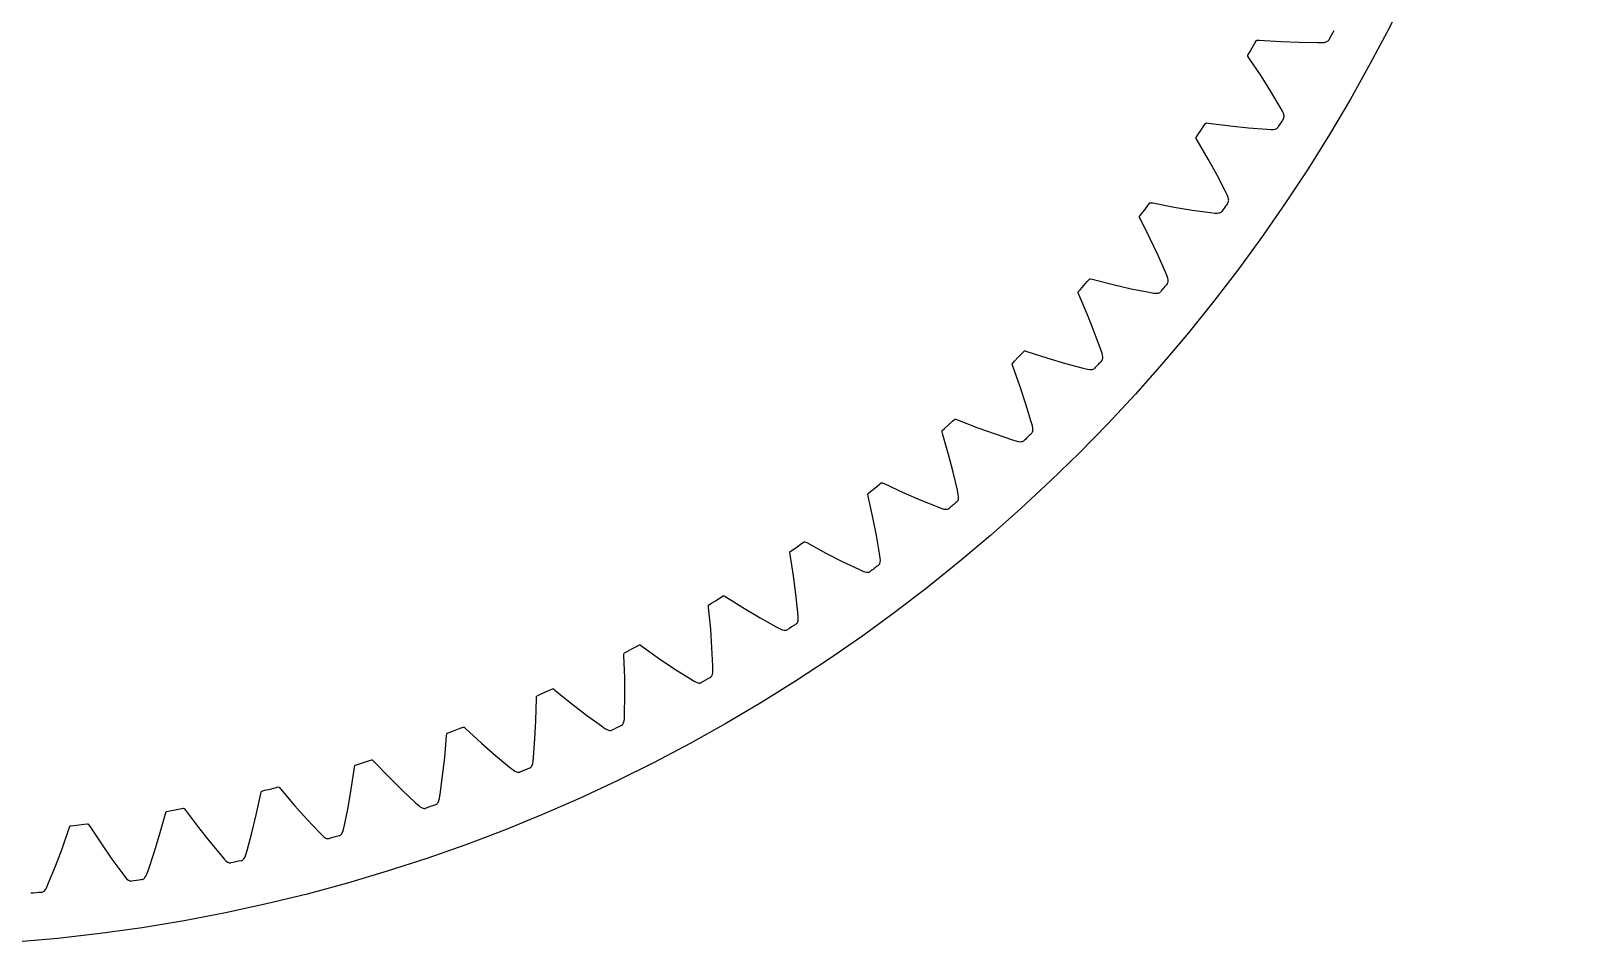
# Model space of a CAD drawing. Extents: x -54 to 54, y -54 to 54.
# Drawn here: x 4.62 to 53.5, y -53.5 to -24.46 of the extents above; entities that cross this region are included whole.
import ezdxf

# ---------------------------------------------------------------- set-up
doc = ezdxf.new("R2010")
doc.units = 0

msp = doc.modelspace()

# ---------------------------------------------------------------- linework, layer by layer
msp.add_circle((0, 0), 53.5)
msp.add_circle((0, 0), 53.5)
at = {"layer": 'layer0'}
for p, q in [((43.301, -25), (43.383, -24.854)), ((43.383, -24.854), (43.436, -24.766)), ((43.436, -24.766), (43.447, -24.757)), ((43.447, -24.757), (43.459, -24.754)), ((43.459, -24.754), (43.523, -24.756)), ((43.523, -24.756), (44.213, -24.801)), ((44.213, -24.801), (44.796, -24.824)), ((44.796, -24.824), (45.376, -24.833)), ((45.376, -24.833), (45.517, -24.833)), ((45.517, -24.833), (45.587, -24.827)), ((45.587, -24.827), (45.646, -24.812)), ((45.646, -24.812), (45.67, -24.801)), ((45.67, -24.801), (45.692, -24.789)), ((45.692, -24.789), (45.71, -24.774)), ((45.71, -24.774), (45.726, -24.758)), ((43.164, -25.247), (43.166, -25.233)), ((43.167, -25.26), (43.164, -25.247)), ((43.166, -25.233), (43.216, -25.144)), ((43.2, -25.314), (43.167, -25.26)), ((43.585, -25.889), (43.2, -25.314)), ((43.216, -25.144), (43.301, -25)), ((43.301, -25), (43.301, -25)), ((43.897, -26.382), (43.585, -25.889)), ((44.194, -26.881), (43.897, -26.382)), ((44.264, -27.002), (44.194, -26.881)), ((44.294, -27.066), (44.264, -27.002)), ((44.31, -27.124), (44.294, -27.066)), ((44.294, -27.24), (44.304, -27.221)), ((44.304, -27.221), (44.31, -27.199)), ((44.314, -27.151), (44.31, -27.124)), ((44.31, -27.199), (44.314, -27.176)), ((44.314, -27.176), (44.314, -27.151)), ((41.528, -27.856), (41.531, -27.843)), ((41.53, -27.869), (41.528, -27.856)), ((41.531, -27.843), (41.586, -27.757)), ((41.586, -27.757), (41.68, -27.618)), ((41.68, -27.618), (41.771, -27.477)), ((41.68, -27.618), (41.68, -27.618)), ((41.771, -27.477), (41.829, -27.393)), ((41.829, -27.393), (41.84, -27.385)), ((41.84, -27.385), (41.852, -27.382)), ((41.852, -27.382), (41.916, -27.388)), ((41.916, -27.388), (42.602, -27.476)), ((42.602, -27.476), (43.183, -27.535)), ((43.183, -27.535), (43.762, -27.579)), ((43.762, -27.579), (43.902, -27.588)), ((43.902, -27.588), (43.972, -27.586)), ((43.972, -27.586), (44.032, -27.575)), ((44.032, -27.575), (44.057, -27.566)), ((44.057, -27.566), (44.079, -27.555)), ((44.079, -27.555), (44.099, -27.541)), ((44.099, -27.541), (44.115, -27.526)), ((41.56, -27.926), (41.53, -27.869)), ((41.909, -28.523), (41.56, -27.926)), ((42.189, -29.034), (41.909, -28.523)), ((42.455, -29.55), (42.189, -29.034)), ((42.518, -29.676), (42.455, -29.55)), ((42.544, -29.742), (42.518, -29.676)), ((42.557, -29.801), (42.544, -29.742)), ((42.558, -29.827), (42.557, -29.801)), ((39.738, -30.347), (39.798, -30.264)), ((39.798, -30.264), (39.901, -30.132)), ((39.901, -30.132), (40, -29.997)), ((39.901, -30.132), (39.901, -30.132)), ((40, -29.997), (40.063, -29.916)), ((40.063, -29.916), (40.075, -29.909)), ((40.075, -29.909), (40.087, -29.907)), ((40.087, -29.907), (40.151, -29.916)), ((40.151, -29.916), (40.83, -30.047)), ((40.83, -30.047), (41.406, -30.141)), ((41.406, -30.141), (41.981, -30.221)), ((41.981, -30.221), (42.12, -30.238)), ((42.12, -30.238), (42.191, -30.241)), ((42.191, -30.241), (42.251, -30.233)), ((42.251, -30.233), (42.276, -30.226)), ((42.276, -30.226), (42.299, -30.216)), ((42.299, -30.216), (42.319, -30.204)), ((42.319, -30.204), (42.337, -30.189)), ((42.533, -29.915), (42.544, -29.896)), ((42.544, -29.896), (42.552, -29.875)), ((42.552, -29.875), (42.557, -29.852)), ((42.557, -29.852), (42.558, -29.827)), ((39.734, -30.36), (39.738, -30.347)), ((39.735, -30.373), (39.734, -30.36)), ((39.762, -30.431), (39.735, -30.373)), ((40.073, -31.049), (39.762, -30.431)), ((40.322, -31.577), (40.073, -31.049)), ((40.556, -32.108), (40.322, -31.577)), ((40.61, -32.237), (40.556, -32.108)), ((40.632, -32.304), (40.61, -32.237)), ((37.79, -32.749), (37.795, -32.736)), ((37.79, -32.761), (37.79, -32.749)), ((37.795, -32.736), (37.86, -32.657)), ((37.86, -32.657), (37.97, -32.531)), ((37.97, -32.531), (38.078, -32.402)), ((37.97, -32.531), (37.97, -32.531)), ((38.078, -32.402), (38.145, -32.326)), ((38.145, -32.326), (38.158, -32.319)), ((38.158, -32.319), (38.17, -32.318)), ((38.17, -32.318), (38.233, -32.331)), ((38.233, -32.331), (38.903, -32.503)), ((38.903, -32.503), (39.472, -32.633)), ((39.472, -32.633), (40.041, -32.748)), ((40.041, -32.748), (40.179, -32.774)), ((40.38, -32.752), (40.398, -32.738)), ((40.611, -32.477), (40.623, -32.459)), ((40.623, -32.459), (40.632, -32.438)), ((40.641, -32.364), (40.632, -32.304)), ((40.632, -32.438), (40.638, -32.416)), ((40.638, -32.416), (40.641, -32.391)), ((40.641, -32.391), (40.641, -32.364)), ((37.813, -32.821), (37.79, -32.761)), ((38.086, -33.457), (37.813, -32.821)), ((40.179, -32.774), (40.249, -32.78)), ((40.249, -32.78), (40.309, -32.777)), ((40.309, -32.777), (40.335, -32.771)), ((40.335, -32.771), (40.359, -32.763)), ((40.359, -32.763), (40.38, -32.752)), ((38.301, -33.999), (38.086, -33.457)), ((38.502, -34.544), (38.301, -33.999)), ((35.895, -34.806), (36.011, -34.685)), ((36.011, -34.685), (36.083, -34.613)), ((36.083, -34.613), (36.096, -34.607)), ((36.096, -34.607), (36.108, -34.606)), ((36.108, -34.606), (36.17, -34.624)), ((36.17, -34.624), (36.828, -34.836)), ((38.549, -34.676), (38.502, -34.544)), ((38.566, -34.744), (38.549, -34.676)), ((35.702, -35.013), (35.708, -35)), ((35.702, -35.026), (35.702, -35.013)), ((35.721, -35.087), (35.702, -35.026)), ((35.708, -35), (35.777, -34.926)), ((35.954, -35.738), (35.721, -35.087)), ((35.777, -34.926), (35.895, -34.806)), ((35.895, -34.806), (35.895, -34.806)), ((36.828, -34.836), (37.388, -35.001)), ((37.388, -35.001), (37.949, -35.151)), ((37.949, -35.151), (38.085, -35.185)), ((38.085, -35.185), (38.155, -35.196)), ((38.215, -35.196), (38.242, -35.192)), ((38.242, -35.192), (38.266, -35.185)), ((38.266, -35.185), (38.287, -35.175)), ((38.287, -35.175), (38.306, -35.163)), ((38.535, -34.915), (38.548, -34.898)), ((38.548, -34.898), (38.558, -34.878)), ((38.558, -34.878), (38.566, -34.856)), ((38.572, -34.805), (38.566, -34.744)), ((38.566, -34.856), (38.57, -34.831)), ((38.57, -34.831), (38.572, -34.805)), ((38.155, -35.196), (38.215, -35.196)), ((36.136, -36.292), (35.954, -35.738)), ((36.303, -36.848), (36.136, -36.292)), ((33.478, -37.157), (33.479, -37.144)), ((33.479, -37.144), (33.485, -37.132)), ((33.485, -37.132), (33.559, -37.062)), ((33.559, -37.062), (33.685, -36.95)), ((33.685, -36.95), (33.807, -36.836)), ((33.685, -36.95), (33.685, -36.95)), ((33.807, -36.836), (33.884, -36.768)), ((33.884, -36.768), (33.897, -36.763)), ((33.897, -36.763), (33.91, -36.763)), ((33.91, -36.763), (33.97, -36.785)), ((33.97, -36.785), (34.614, -37.038)), ((34.614, -37.038), (35.162, -37.236)), ((36.341, -36.983), (36.303, -36.848)), ((36.354, -37.053), (36.341, -36.983)), ((36.347, -37.164), (36.353, -37.14)), ((36.353, -37.14), (36.356, -37.113)), ((36.356, -37.113), (36.354, -37.053)), ((33.493, -37.219), (33.478, -37.157)), ((33.686, -37.883), (33.493, -37.219)), ((35.162, -37.236), (35.713, -37.42)), ((35.713, -37.42), (35.847, -37.463)), ((35.847, -37.463), (35.916, -37.478)), ((35.916, -37.478), (35.976, -37.482)), ((35.976, -37.482), (36.003, -37.479)), ((36.003, -37.479), (36.027, -37.474)), ((36.027, -37.474), (36.049, -37.466)), ((36.049, -37.466), (36.068, -37.455)), ((36.312, -37.221), (36.326, -37.205)), ((36.326, -37.205), (36.338, -37.186)), ((36.338, -37.186), (36.347, -37.164)), ((33.833, -38.448), (33.686, -37.883)), ((33.965, -39.013), (33.833, -38.448)), ((31.136, -39.123), (31.214, -39.058)), ((31.214, -39.058), (31.346, -38.954)), ((31.346, -38.954), (31.476, -38.847)), ((31.346, -38.954), (31.346, -38.954)), ((31.476, -38.847), (31.556, -38.785)), ((31.556, -38.785), (31.569, -38.78)), ((31.569, -38.78), (31.582, -38.781)), ((31.582, -38.781), (31.641, -38.806)), ((31.641, -38.806), (32.268, -39.098)), ((32.268, -39.098), (32.803, -39.33)), ((33.995, -39.15), (33.965, -39.013)), ((31.127, -39.147), (31.129, -39.135)), ((31.139, -39.211), (31.127, -39.147)), ((31.129, -39.135), (31.136, -39.123)), ((31.29, -39.885), (31.139, -39.211)), ((32.803, -39.33), (33.342, -39.548)), ((33.342, -39.548), (33.472, -39.598)), ((33.952, -39.386), (33.967, -39.37)), ((33.967, -39.37), (33.98, -39.352)), ((33.98, -39.352), (33.99, -39.331)), ((33.99, -39.331), (33.997, -39.307)), ((34.004, -39.22), (33.995, -39.15)), ((33.997, -39.307), (34.002, -39.281)), ((34.002, -39.281), (34.004, -39.22)), ((31.402, -40.458), (31.29, -39.885)), ((33.472, -39.598), (33.54, -39.618)), ((33.54, -39.618), (33.6, -39.625)), ((33.6, -39.625), (33.627, -39.624)), ((33.627, -39.624), (33.652, -39.621)), ((33.652, -39.621), (33.674, -39.614)), ((33.674, -39.614), (33.694, -39.604)), ((31.499, -41.03), (31.402, -40.458)), ((28.658, -40.989), (28.661, -40.977)), ((28.666, -41.053), (28.658, -40.989)), ((28.661, -40.977), (28.668, -40.965)), ((28.775, -41.736), (28.666, -41.053)), ((28.668, -40.965), (28.751, -40.905)), ((28.751, -40.905), (28.889, -40.81)), ((28.888, -40.81), (29.025, -40.711)), ((28.889, -40.81), (28.888, -40.81)), ((29.025, -40.711), (29.109, -40.654)), ((29.109, -40.654), (29.122, -40.65)), ((29.122, -40.65), (29.135, -40.652)), ((29.135, -40.652), (29.192, -40.68)), ((29.192, -40.68), (29.8, -41.01)), ((29.8, -41.01), (30.32, -41.275)), ((31.521, -41.169), (31.499, -41.03)), ((30.32, -41.275), (30.844, -41.525)), ((30.844, -41.525), (30.971, -41.584)), ((31.463, -41.402), (31.479, -41.387)), ((31.479, -41.387), (31.493, -41.369)), ((31.493, -41.369), (31.504, -41.349)), ((31.504, -41.349), (31.513, -41.325)), ((31.513, -41.325), (31.52, -41.299)), ((31.52, -41.299), (31.525, -41.239)), ((31.525, -41.239), (31.521, -41.169)), ((28.852, -42.314), (28.775, -41.736)), ((30.971, -41.584), (31.038, -41.608)), ((31.038, -41.608), (31.097, -41.619)), ((31.097, -41.619), (31.124, -41.619)), ((31.124, -41.619), (31.149, -41.617)), ((31.149, -41.617), (31.172, -41.612)), ((31.172, -41.612), (31.192, -41.603)), ((26.178, -42.598), (26.321, -42.511)), ((26.321, -42.511), (26.463, -42.421)), ((26.321, -42.511), (26.321, -42.511)), ((26.463, -42.421), (26.551, -42.369)), ((26.551, -42.369), (26.564, -42.366)), ((26.564, -42.366), (26.577, -42.368)), ((26.577, -42.368), (26.632, -42.4)), ((26.632, -42.4), (27.219, -42.767)), ((28.914, -42.892), (28.852, -42.314)), ((26.08, -42.676), (26.084, -42.664)), ((26.084, -42.74), (26.08, -42.676)), ((26.084, -42.664), (26.092, -42.653)), ((26.151, -43.428), (26.084, -42.74)), ((26.092, -42.653), (26.178, -42.598)), ((27.219, -42.767), (27.721, -43.063)), ((28.927, -43.031), (28.914, -42.892)), ((26.192, -44.01), (26.151, -43.428)), ((27.721, -43.063), (28.229, -43.345)), ((28.229, -43.345), (28.353, -43.412)), ((28.353, -43.412), (28.417, -43.439)), ((28.417, -43.439), (28.476, -43.454)), ((28.476, -43.454), (28.503, -43.457)), ((28.503, -43.457), (28.528, -43.456)), ((28.528, -43.456), (28.551, -43.452)), ((28.551, -43.452), (28.572, -43.445)), ((28.854, -43.26), (28.871, -43.246)), ((28.871, -43.246), (28.886, -43.229)), ((28.886, -43.229), (28.899, -43.21)), ((28.899, -43.21), (28.909, -43.187)), ((28.909, -43.187), (28.918, -43.162)), ((28.918, -43.162), (28.927, -43.102)), ((28.927, -43.102), (28.927, -43.031)), ((23.655, -44.05), (23.802, -43.969)), ((23.802, -43.969), (23.892, -43.923)), ((23.892, -43.923), (23.906, -43.921)), ((23.906, -43.921), (23.918, -43.924)), ((23.918, -43.924), (23.972, -43.96)), ((23.972, -43.96), (24.534, -44.362)), ((23.404, -44.2), (23.408, -44.188)), ((23.404, -44.265), (23.404, -44.2)), ((23.428, -44.956), (23.404, -44.265)), ((23.408, -44.188), (23.417, -44.178)), ((23.417, -44.178), (23.506, -44.128)), ((23.506, -44.128), (23.655, -44.05)), ((23.655, -44.05), (23.655, -44.05)), ((24.534, -44.362), (25.018, -44.688)), ((26.218, -44.59), (26.192, -44.01)), ((23.433, -45.539), (23.428, -44.956)), ((25.018, -44.688), (25.507, -45.001)), ((26.137, -44.954), (26.154, -44.942)), ((26.154, -44.942), (26.17, -44.926)), ((26.17, -44.926), (26.184, -44.907)), ((26.184, -44.907), (26.196, -44.885)), ((26.196, -44.885), (26.206, -44.86)), ((26.206, -44.86), (26.219, -44.801)), ((26.223, -44.73), (26.218, -44.59)), ((26.219, -44.801), (26.223, -44.73)), ((20.745, -45.492), (20.898, -45.423)), ((20.898, -45.423), (21.05, -45.351)), ((20.898, -45.423), (20.898, -45.423)), ((21.05, -45.351), (21.143, -45.31)), ((21.143, -45.31), (21.157, -45.309)), ((21.157, -45.309), (21.169, -45.313)), ((21.169, -45.313), (21.22, -45.352)), ((21.22, -45.352), (21.757, -45.788)), ((25.507, -45.001), (25.626, -45.075)), ((25.626, -45.075), (25.689, -45.107)), ((25.689, -45.107), (25.747, -45.125)), ((25.747, -45.125), (25.773, -45.129)), ((25.773, -45.129), (25.798, -45.129)), ((25.798, -45.129), (25.822, -45.127)), ((25.822, -45.127), (25.843, -45.121)), ((20.616, -46.313), (20.634, -45.621)), ((20.634, -45.621), (20.638, -45.557)), ((20.638, -45.557), (20.643, -45.546)), ((20.643, -45.546), (20.653, -45.536)), ((20.653, -45.536), (20.745, -45.492)), ((21.757, -45.788), (22.219, -46.144)), ((23.424, -46.12), (23.433, -45.539)), ((20.585, -46.895), (20.616, -46.313)), ((22.219, -46.144), (22.688, -46.486)), ((23.355, -46.452), (23.37, -46.434)), ((23.37, -46.434), (23.383, -46.412)), ((23.383, -46.412), (23.394, -46.388)), ((23.394, -46.388), (23.411, -46.33)), ((23.411, -46.33), (23.419, -46.26)), ((23.419, -46.26), (23.424, -46.12)), ((17.726, -47.494), (17.787, -46.805)), ((17.787, -46.805), (17.794, -46.741)), ((17.794, -46.741), (17.8, -46.73)), ((17.8, -46.73), (17.81, -46.721)), ((17.81, -46.721), (17.905, -46.682)), ((17.905, -46.682), (18.062, -46.623)), ((18.062, -46.623), (18.218, -46.561)), ((18.062, -46.623), (18.062, -46.623)), ((18.218, -46.561), (18.313, -46.526)), ((18.313, -46.526), (18.327, -46.526)), ((18.327, -46.526), (18.339, -46.53)), ((18.339, -46.53), (18.388, -46.572)), ((18.388, -46.572), (18.897, -47.04)), ((20.54, -47.474), (20.585, -46.895)), ((22.688, -46.486), (22.803, -46.567)), ((22.803, -46.567), (22.864, -46.602)), ((22.864, -46.602), (22.92, -46.624)), ((22.92, -46.624), (22.946, -46.63)), ((22.946, -46.63), (22.971, -46.632)), ((22.971, -46.632), (22.995, -46.631)), ((22.995, -46.631), (23.017, -46.626)), ((23.32, -46.478), (23.338, -46.466)), ((23.338, -46.466), (23.355, -46.452)), ((18.897, -47.04), (19.337, -47.424)), ((14.769, -48.495), (14.872, -47.811)), ((14.872, -47.811), (14.883, -47.748)), ((14.883, -47.748), (14.89, -47.737)), ((14.89, -47.737), (14.901, -47.729)), ((14.901, -47.729), (14.997, -47.696)), ((14.997, -47.696), (15.158, -47.647)), ((15.158, -47.647), (15.317, -47.594)), ((15.158, -47.647), (15.158, -47.647)), ((15.317, -47.594), (15.415, -47.565)), ((15.415, -47.565), (15.428, -47.566)), ((15.428, -47.566), (15.44, -47.571)), ((15.44, -47.571), (15.486, -47.616)), ((15.486, -47.616), (15.965, -48.114)), ((17.659, -48.074), (17.726, -47.494)), ((19.337, -47.424), (19.784, -47.794)), ((19.784, -47.794), (19.893, -47.882)), ((19.893, -47.882), (19.952, -47.922)), ((20.414, -47.825), (20.433, -47.815)), ((20.433, -47.815), (20.451, -47.801)), ((20.451, -47.801), (20.467, -47.784)), ((20.467, -47.784), (20.482, -47.764)), ((20.482, -47.764), (20.494, -47.74)), ((20.494, -47.74), (20.514, -47.683)), ((20.514, -47.683), (20.527, -47.614)), ((20.527, -47.614), (20.54, -47.474)), ((15.965, -48.114), (16.38, -48.524)), ((17.579, -48.649), (17.659, -48.074)), ((19.952, -47.922), (20.006, -47.947)), ((20.006, -47.947), (20.032, -47.954)), ((20.032, -47.954), (20.057, -47.958)), ((20.057, -47.958), (20.08, -47.958)), ((20.08, -47.958), (20.103, -47.955)), ((11.755, -49.312), (11.9, -48.636)), ((11.9, -48.636), (11.916, -48.574)), ((11.916, -48.574), (11.923, -48.563)), ((11.923, -48.563), (11.934, -48.555)), ((11.934, -48.555), (12.032, -48.529)), ((12.032, -48.529), (12.196, -48.49)), ((12.196, -48.49), (12.358, -48.447)), ((12.196, -48.49), (12.196, -48.49)), ((12.358, -48.447), (12.457, -48.424)), ((12.457, -48.424), (12.471, -48.425)), ((12.471, -48.425), (12.482, -48.431)), ((12.482, -48.431), (12.525, -48.479)), ((12.525, -48.479), (12.973, -49.006)), ((14.666, -49.07), (14.769, -48.495)), ((16.38, -48.524), (16.804, -48.922)), ((17.516, -48.911), (17.54, -48.856)), ((17.54, -48.856), (17.557, -48.787)), ((17.557, -48.787), (17.579, -48.649)), ((8.697, -49.942), (8.883, -49.276)), ((8.883, -49.276), (8.903, -49.215)), ((8.903, -49.215), (8.91, -49.205)), ((8.91, -49.205), (8.922, -49.198)), ((8.922, -49.198), (9.022, -49.178)), ((9.022, -49.178), (9.187, -49.148)), ((9.187, -49.148), (9.352, -49.116)), ((9.187, -49.148), (9.187, -49.148)), ((9.352, -49.116), (9.453, -49.099)), ((9.453, -49.099), (9.466, -49.101)), ((9.466, -49.101), (9.477, -49.108)), ((9.477, -49.108), (9.517, -49.158)), ((9.517, -49.158), (9.931, -49.712)), ((11.618, -49.879), (11.755, -49.312)), ((12.973, -49.006), (13.362, -49.441)), ((14.55, -49.638), (14.666, -49.07)), ((16.804, -48.922), (16.908, -49.016)), ((16.908, -49.016), (16.964, -49.059)), ((16.964, -49.059), (17.017, -49.087)), ((17.017, -49.087), (17.042, -49.096)), ((17.042, -49.096), (17.067, -49.102)), ((17.067, -49.102), (17.09, -49.103)), ((17.09, -49.103), (17.112, -49.102)), ((17.431, -48.991), (17.451, -48.982)), ((17.451, -48.982), (17.469, -48.97)), ((17.469, -48.97), (17.487, -48.954)), ((17.487, -48.954), (17.502, -48.934)), ((17.502, -48.934), (17.516, -48.911)), ((5.606, -50.383), (5.833, -49.73)), ((5.833, -49.73), (5.856, -49.67)), ((5.856, -49.67), (5.864, -49.66)), ((5.864, -49.66), (5.877, -49.654)), ((5.877, -49.654), (5.978, -49.64)), ((5.978, -49.64), (6.144, -49.621)), ((6.144, -49.621), (6.311, -49.598)), ((6.144, -49.621), (6.144, -49.621)), ((6.311, -49.598), (6.412, -49.588)), ((6.412, -49.588), (6.426, -49.591)), ((6.426, -49.591), (6.436, -49.598)), ((6.436, -49.598), (6.473, -49.651)), ((6.473, -49.651), (6.852, -50.229)), ((9.931, -49.712), (10.293, -50.169)), ((13.362, -49.441), (13.76, -49.863)), ((14.472, -49.897), (14.499, -49.843)), ((14.499, -49.843), (14.52, -49.775)), ((14.52, -49.775), (14.55, -49.638)), ((6.852, -50.229), (7.185, -50.708)), ((8.525, -50.5), (8.697, -49.942)), ((10.293, -50.169), (10.665, -50.616)), ((11.467, -50.44), (11.618, -49.879)), ((13.76, -49.863), (13.858, -49.964)), ((13.858, -49.964), (13.911, -50.01)), ((13.911, -50.01), (13.963, -50.042)), ((13.963, -50.042), (13.988, -50.052)), ((13.988, -50.052), (14.012, -50.059)), ((14.012, -50.059), (14.035, -50.062)), ((14.035, -50.062), (14.057, -50.062)), ((14.382, -49.971), (14.403, -49.964)), ((14.403, -49.964), (14.422, -49.952)), ((14.422, -49.952), (14.44, -49.937)), ((14.44, -49.937), (14.457, -49.919)), ((14.457, -49.919), (14.472, -49.897)), ((5.4, -50.929), (5.606, -50.383)), ((7.185, -50.708), (7.528, -51.176)), ((8.34, -51.05), (8.525, -50.5)), ((10.665, -50.616), (10.756, -50.722)), ((10.756, -50.722), (10.806, -50.772)), ((10.806, -50.772), (10.856, -50.806)), ((10.856, -50.806), (10.88, -50.818)), ((10.88, -50.818), (10.903, -50.827)), ((10.903, -50.827), (10.926, -50.831)), ((10.926, -50.831), (10.949, -50.832)), ((11.279, -50.762), (11.299, -50.755)), ((11.299, -50.755), (11.319, -50.745)), ((11.319, -50.745), (11.338, -50.731)), ((11.338, -50.731), (11.356, -50.714)), ((11.356, -50.714), (11.373, -50.693)), ((11.373, -50.693), (11.403, -50.641)), ((11.403, -50.641), (11.429, -50.575)), ((11.429, -50.575), (11.467, -50.44)), ((5.182, -51.467), (5.4, -50.929)), ((7.528, -51.176), (7.613, -51.288)), ((7.613, -51.288), (7.66, -51.341)), ((8.194, -51.333), (8.213, -51.317)), ((8.213, -51.317), (8.231, -51.297)), ((8.231, -51.297), (8.264, -51.247)), ((8.264, -51.247), (8.293, -51.183)), ((8.293, -51.183), (8.34, -51.05)), ((4.955, -51.763), (4.976, -51.759)), ((4.976, -51.759), (4.998, -51.752)), ((4.998, -51.752), (5.018, -51.74)), ((5.018, -51.74), (5.038, -51.725)), ((5.038, -51.725), (5.057, -51.707)), ((5.057, -51.707), (5.094, -51.658)), ((5.094, -51.658), (5.127, -51.596)), ((5.127, -51.596), (5.182, -51.467)), ((7.66, -51.341), (7.707, -51.378)), ((7.707, -51.378), (7.731, -51.392)), ((7.731, -51.392), (7.754, -51.401)), ((7.754, -51.401), (7.776, -51.407)), ((7.776, -51.407), (7.799, -51.41)), ((8.132, -51.36), (8.153, -51.355)), ((8.153, -51.355), (8.174, -51.346)), ((8.174, -51.346), (8.194, -51.333))]:
    msp.add_line(p, q, dxfattribs=at)
for centre, start, end in [((92.785, -50.208), 151.2342, 151.5954), ((89.518, -55.824), 147.7048, 148.066), ((85.912, -61.229), 144.1754, 144.5366), ((81.979, -66.402), 140.6459, 141.0072), ((77.736, -71.323), 137.1165, 137.4778), ((73.198, -75.973), 133.5871, 133.9484), ((68.382, -80.335), 130.0577, 130.419), ((63.307, -84.392), 126.5283, 126.8896), ((57.992, -88.129), 122.9989, 123.3601), ((52.456, -91.532), 119.4695, 119.8307), ((46.722, -94.588), 115.9401, 116.3013), ((40.811, -97.285), 112.4106, 112.7719), ((34.744, -99.613), 108.8812, 109.2425), ((28.546, -101.563), 105.3518, 105.7131), ((22.24, -103.127), 101.8224, 102.1837), ((9.398, -105.079), 94.7636, 95.1249), ((15.849, -104.301), 98.293, 98.6543)]:
    msp.add_arc(centre, 53.5, start, end, dxfattribs=at)
at = {"layer": 'layer1'}
for p, q in [((43.301, -25), (43.383, -24.854)), ((43.383, -24.854), (43.436, -24.766)), ((43.436, -24.766), (43.447, -24.757)), ((43.447, -24.757), (43.459, -24.754)), ((43.459, -24.754), (43.523, -24.756)), ((43.523, -24.756), (44.213, -24.801)), ((44.213, -24.801), (44.796, -24.824)), ((44.796, -24.824), (45.376, -24.833)), ((45.376, -24.833), (45.517, -24.833)), ((45.517, -24.833), (45.587, -24.827)), ((45.587, -24.827), (45.646, -24.812)), ((45.646, -24.812), (45.67, -24.801)), ((45.67, -24.801), (45.692, -24.789)), ((45.692, -24.789), (45.71, -24.774)), ((45.71, -24.774), (45.726, -24.758)), ((43.164, -25.247), (43.166, -25.233)), ((43.167, -25.26), (43.164, -25.247)), ((43.166, -25.233), (43.216, -25.144)), ((43.2, -25.314), (43.167, -25.26)), ((43.585, -25.889), (43.2, -25.314)), ((43.216, -25.144), (43.301, -25)), ((43.301, -25), (43.301, -25)), ((43.897, -26.382), (43.585, -25.889)), ((44.194, -26.881), (43.897, -26.382)), ((44.264, -27.002), (44.194, -26.881)), ((44.294, -27.066), (44.264, -27.002)), ((44.31, -27.124), (44.294, -27.066)), ((44.294, -27.24), (44.304, -27.221)), ((44.304, -27.221), (44.31, -27.199)), ((44.314, -27.151), (44.31, -27.124)), ((44.31, -27.199), (44.314, -27.176)), ((44.314, -27.176), (44.314, -27.151)), ((41.528, -27.856), (41.531, -27.843)), ((41.53, -27.869), (41.528, -27.856)), ((41.531, -27.843), (41.586, -27.757)), ((41.586, -27.757), (41.68, -27.618)), ((41.68, -27.618), (41.771, -27.477)), ((41.68, -27.618), (41.68, -27.618)), ((41.771, -27.477), (41.829, -27.393)), ((41.829, -27.393), (41.84, -27.385)), ((41.84, -27.385), (41.852, -27.382)), ((41.852, -27.382), (41.916, -27.388)), ((41.916, -27.388), (42.602, -27.476)), ((42.602, -27.476), (43.183, -27.535)), ((43.183, -27.535), (43.762, -27.579)), ((43.762, -27.579), (43.902, -27.588)), ((43.902, -27.588), (43.972, -27.586)), ((43.972, -27.586), (44.032, -27.575)), ((44.032, -27.575), (44.057, -27.566)), ((44.057, -27.566), (44.079, -27.555)), ((44.079, -27.555), (44.099, -27.541)), ((44.099, -27.541), (44.115, -27.526)), ((41.56, -27.926), (41.53, -27.869)), ((41.909, -28.523), (41.56, -27.926)), ((42.189, -29.034), (41.909, -28.523)), ((42.455, -29.55), (42.189, -29.034)), ((42.518, -29.676), (42.455, -29.55)), ((42.544, -29.742), (42.518, -29.676)), ((42.557, -29.801), (42.544, -29.742)), ((42.558, -29.827), (42.557, -29.801)), ((39.738, -30.347), (39.798, -30.264)), ((39.798, -30.264), (39.901, -30.132)), ((39.901, -30.132), (40, -29.997)), ((39.901, -30.132), (39.901, -30.132)), ((40, -29.997), (40.063, -29.916)), ((40.063, -29.916), (40.075, -29.909)), ((40.075, -29.909), (40.087, -29.907)), ((40.087, -29.907), (40.151, -29.916)), ((40.151, -29.916), (40.83, -30.047)), ((40.83, -30.047), (41.406, -30.141)), ((41.406, -30.141), (41.981, -30.221)), ((41.981, -30.221), (42.12, -30.238)), ((42.12, -30.238), (42.191, -30.241)), ((42.191, -30.241), (42.251, -30.233)), ((42.251, -30.233), (42.276, -30.226)), ((42.276, -30.226), (42.299, -30.216)), ((42.299, -30.216), (42.319, -30.204)), ((42.319, -30.204), (42.337, -30.189)), ((42.533, -29.915), (42.544, -29.896)), ((42.544, -29.896), (42.552, -29.875)), ((42.552, -29.875), (42.557, -29.852)), ((42.557, -29.852), (42.558, -29.827)), ((39.734, -30.36), (39.738, -30.347)), ((39.735, -30.373), (39.734, -30.36)), ((39.762, -30.431), (39.735, -30.373)), ((40.073, -31.049), (39.762, -30.431)), ((40.322, -31.577), (40.073, -31.049)), ((40.556, -32.108), (40.322, -31.577)), ((40.61, -32.237), (40.556, -32.108)), ((40.632, -32.304), (40.61, -32.237)), ((37.79, -32.749), (37.795, -32.736)), ((37.79, -32.761), (37.79, -32.749)), ((37.795, -32.736), (37.86, -32.657)), ((37.86, -32.657), (37.97, -32.531)), ((37.97, -32.531), (38.078, -32.402)), ((37.97, -32.531), (37.97, -32.531)), ((38.078, -32.402), (38.145, -32.326)), ((38.145, -32.326), (38.158, -32.319)), ((38.158, -32.319), (38.17, -32.318)), ((38.17, -32.318), (38.233, -32.331)), ((38.233, -32.331), (38.903, -32.503)), ((38.903, -32.503), (39.472, -32.633)), ((39.472, -32.633), (40.041, -32.748)), ((40.041, -32.748), (40.179, -32.774)), ((40.38, -32.752), (40.398, -32.738)), ((40.611, -32.477), (40.623, -32.459)), ((40.623, -32.459), (40.632, -32.438)), ((40.641, -32.364), (40.632, -32.304)), ((40.632, -32.438), (40.638, -32.416)), ((40.638, -32.416), (40.641, -32.391)), ((40.641, -32.391), (40.641, -32.364)), ((37.813, -32.821), (37.79, -32.761)), ((38.086, -33.457), (37.813, -32.821)), ((40.179, -32.774), (40.249, -32.78)), ((40.249, -32.78), (40.309, -32.777)), ((40.309, -32.777), (40.335, -32.771)), ((40.335, -32.771), (40.359, -32.763)), ((40.359, -32.763), (40.38, -32.752)), ((38.301, -33.999), (38.086, -33.457)), ((38.502, -34.544), (38.301, -33.999)), ((35.895, -34.806), (36.011, -34.685)), ((36.011, -34.685), (36.083, -34.613)), ((36.083, -34.613), (36.096, -34.607)), ((36.096, -34.607), (36.108, -34.606)), ((36.108, -34.606), (36.17, -34.624)), ((36.17, -34.624), (36.828, -34.836)), ((38.549, -34.676), (38.502, -34.544)), ((38.566, -34.744), (38.549, -34.676)), ((35.702, -35.013), (35.708, -35)), ((35.702, -35.026), (35.702, -35.013)), ((35.721, -35.087), (35.702, -35.026)), ((35.708, -35), (35.777, -34.926)), ((35.954, -35.738), (35.721, -35.087)), ((35.777, -34.926), (35.895, -34.806)), ((35.895, -34.806), (35.895, -34.806)), ((36.828, -34.836), (37.388, -35.001)), ((37.388, -35.001), (37.949, -35.151)), ((37.949, -35.151), (38.085, -35.185)), ((38.085, -35.185), (38.155, -35.196)), ((38.215, -35.196), (38.242, -35.192)), ((38.242, -35.192), (38.266, -35.185)), ((38.266, -35.185), (38.287, -35.175)), ((38.287, -35.175), (38.306, -35.163)), ((38.535, -34.915), (38.548, -34.898)), ((38.548, -34.898), (38.558, -34.878)), ((38.558, -34.878), (38.566, -34.856)), ((38.572, -34.805), (38.566, -34.744)), ((38.566, -34.856), (38.57, -34.831)), ((38.57, -34.831), (38.572, -34.805)), ((38.155, -35.196), (38.215, -35.196)), ((36.136, -36.292), (35.954, -35.738)), ((36.303, -36.848), (36.136, -36.292)), ((33.478, -37.157), (33.479, -37.144)), ((33.479, -37.144), (33.485, -37.132)), ((33.485, -37.132), (33.559, -37.062)), ((33.559, -37.062), (33.685, -36.95)), ((33.685, -36.95), (33.807, -36.836)), ((33.685, -36.95), (33.685, -36.95)), ((33.807, -36.836), (33.884, -36.768)), ((33.884, -36.768), (33.897, -36.763)), ((33.897, -36.763), (33.91, -36.763)), ((33.91, -36.763), (33.97, -36.785)), ((33.97, -36.785), (34.614, -37.038)), ((34.614, -37.038), (35.162, -37.236)), ((36.341, -36.983), (36.303, -36.848)), ((36.354, -37.053), (36.341, -36.983)), ((36.347, -37.164), (36.353, -37.14)), ((36.353, -37.14), (36.356, -37.113)), ((36.356, -37.113), (36.354, -37.053)), ((33.493, -37.219), (33.478, -37.157)), ((33.686, -37.883), (33.493, -37.219)), ((35.162, -37.236), (35.713, -37.42)), ((35.713, -37.42), (35.847, -37.463)), ((35.847, -37.463), (35.916, -37.478)), ((35.916, -37.478), (35.976, -37.482)), ((35.976, -37.482), (36.003, -37.479)), ((36.003, -37.479), (36.027, -37.474)), ((36.027, -37.474), (36.049, -37.466)), ((36.049, -37.466), (36.068, -37.455)), ((36.312, -37.221), (36.326, -37.205)), ((36.326, -37.205), (36.338, -37.186)), ((36.338, -37.186), (36.347, -37.164)), ((33.833, -38.448), (33.686, -37.883)), ((33.965, -39.013), (33.833, -38.448)), ((31.136, -39.123), (31.214, -39.058)), ((31.214, -39.058), (31.346, -38.954)), ((31.346, -38.954), (31.476, -38.847)), ((31.346, -38.954), (31.346, -38.954)), ((31.476, -38.847), (31.556, -38.785)), ((31.556, -38.785), (31.569, -38.78)), ((31.569, -38.78), (31.582, -38.781)), ((31.582, -38.781), (31.641, -38.806)), ((31.641, -38.806), (32.268, -39.098)), ((32.268, -39.098), (32.803, -39.33)), ((33.995, -39.15), (33.965, -39.013)), ((31.127, -39.147), (31.129, -39.135)), ((31.139, -39.211), (31.127, -39.147)), ((31.129, -39.135), (31.136, -39.123)), ((31.29, -39.885), (31.139, -39.211)), ((32.803, -39.33), (33.342, -39.548)), ((33.342, -39.548), (33.472, -39.598)), ((33.952, -39.386), (33.967, -39.37)), ((33.967, -39.37), (33.98, -39.352)), ((33.98, -39.352), (33.99, -39.331)), ((33.99, -39.331), (33.997, -39.307)), ((34.004, -39.22), (33.995, -39.15)), ((33.997, -39.307), (34.002, -39.281)), ((34.002, -39.281), (34.004, -39.22)), ((31.402, -40.458), (31.29, -39.885)), ((33.472, -39.598), (33.54, -39.618)), ((33.54, -39.618), (33.6, -39.625)), ((33.6, -39.625), (33.627, -39.624)), ((33.627, -39.624), (33.652, -39.621)), ((33.652, -39.621), (33.674, -39.614)), ((33.674, -39.614), (33.694, -39.604)), ((31.499, -41.03), (31.402, -40.458)), ((28.658, -40.989), (28.661, -40.977)), ((28.666, -41.053), (28.658, -40.989)), ((28.661, -40.977), (28.668, -40.965)), ((28.775, -41.736), (28.666, -41.053)), ((28.668, -40.965), (28.751, -40.905)), ((28.751, -40.905), (28.889, -40.81)), ((28.888, -40.81), (29.025, -40.711)), ((28.889, -40.81), (28.888, -40.81)), ((29.025, -40.711), (29.109, -40.654)), ((29.109, -40.654), (29.122, -40.65)), ((29.122, -40.65), (29.135, -40.652)), ((29.135, -40.652), (29.192, -40.68)), ((29.192, -40.68), (29.8, -41.01)), ((29.8, -41.01), (30.32, -41.275)), ((31.521, -41.169), (31.499, -41.03)), ((30.32, -41.275), (30.844, -41.525)), ((30.844, -41.525), (30.971, -41.584)), ((31.463, -41.402), (31.479, -41.387)), ((31.479, -41.387), (31.493, -41.369)), ((31.493, -41.369), (31.504, -41.349)), ((31.504, -41.349), (31.513, -41.325)), ((31.513, -41.325), (31.52, -41.299)), ((31.52, -41.299), (31.525, -41.239)), ((31.525, -41.239), (31.521, -41.169)), ((28.852, -42.314), (28.775, -41.736)), ((30.971, -41.584), (31.038, -41.608)), ((31.038, -41.608), (31.097, -41.619)), ((31.097, -41.619), (31.124, -41.619)), ((31.124, -41.619), (31.149, -41.617)), ((31.149, -41.617), (31.172, -41.612)), ((31.172, -41.612), (31.192, -41.603)), ((26.178, -42.598), (26.321, -42.511)), ((26.321, -42.511), (26.463, -42.421)), ((26.321, -42.511), (26.321, -42.511)), ((26.463, -42.421), (26.551, -42.369)), ((26.551, -42.369), (26.564, -42.366)), ((26.564, -42.366), (26.577, -42.368)), ((26.577, -42.368), (26.632, -42.4)), ((26.632, -42.4), (27.219, -42.767)), ((28.914, -42.892), (28.852, -42.314)), ((26.08, -42.676), (26.084, -42.664)), ((26.084, -42.74), (26.08, -42.676)), ((26.084, -42.664), (26.092, -42.653)), ((26.151, -43.428), (26.084, -42.74)), ((26.092, -42.653), (26.178, -42.598)), ((27.219, -42.767), (27.721, -43.063)), ((28.927, -43.031), (28.914, -42.892)), ((26.192, -44.01), (26.151, -43.428)), ((27.721, -43.063), (28.229, -43.345)), ((28.229, -43.345), (28.353, -43.412)), ((28.353, -43.412), (28.417, -43.439)), ((28.417, -43.439), (28.476, -43.454)), ((28.476, -43.454), (28.503, -43.457)), ((28.503, -43.457), (28.528, -43.456)), ((28.528, -43.456), (28.551, -43.452)), ((28.551, -43.452), (28.572, -43.445)), ((28.854, -43.26), (28.871, -43.246)), ((28.871, -43.246), (28.886, -43.229)), ((28.886, -43.229), (28.899, -43.21)), ((28.899, -43.21), (28.909, -43.187)), ((28.909, -43.187), (28.918, -43.162)), ((28.918, -43.162), (28.927, -43.102)), ((28.927, -43.102), (28.927, -43.031)), ((23.655, -44.05), (23.802, -43.969)), ((23.802, -43.969), (23.892, -43.923)), ((23.892, -43.923), (23.906, -43.921)), ((23.906, -43.921), (23.918, -43.924)), ((23.918, -43.924), (23.972, -43.96)), ((23.972, -43.96), (24.534, -44.362)), ((23.404, -44.2), (23.408, -44.188)), ((23.404, -44.265), (23.404, -44.2)), ((23.428, -44.956), (23.404, -44.265)), ((23.408, -44.188), (23.417, -44.178)), ((23.417, -44.178), (23.506, -44.128)), ((23.506, -44.128), (23.655, -44.05)), ((23.655, -44.05), (23.655, -44.05)), ((24.534, -44.362), (25.018, -44.688)), ((26.218, -44.59), (26.192, -44.01)), ((23.433, -45.539), (23.428, -44.956)), ((25.018, -44.688), (25.507, -45.001)), ((26.137, -44.954), (26.154, -44.942)), ((26.154, -44.942), (26.17, -44.926)), ((26.17, -44.926), (26.184, -44.907)), ((26.184, -44.907), (26.196, -44.885)), ((26.196, -44.885), (26.206, -44.86)), ((26.206, -44.86), (26.219, -44.801)), ((26.223, -44.73), (26.218, -44.59)), ((26.219, -44.801), (26.223, -44.73)), ((20.745, -45.492), (20.898, -45.423)), ((20.898, -45.423), (21.05, -45.351)), ((20.898, -45.423), (20.898, -45.423)), ((21.05, -45.351), (21.143, -45.31)), ((21.143, -45.31), (21.157, -45.309)), ((21.157, -45.309), (21.169, -45.313)), ((21.169, -45.313), (21.22, -45.352)), ((21.22, -45.352), (21.757, -45.788)), ((25.507, -45.001), (25.626, -45.075)), ((25.626, -45.075), (25.689, -45.107)), ((25.689, -45.107), (25.747, -45.125)), ((25.747, -45.125), (25.773, -45.129)), ((25.773, -45.129), (25.798, -45.129)), ((25.798, -45.129), (25.822, -45.127)), ((25.822, -45.127), (25.843, -45.121)), ((20.616, -46.313), (20.634, -45.621)), ((20.634, -45.621), (20.638, -45.557)), ((20.638, -45.557), (20.643, -45.546)), ((20.643, -45.546), (20.653, -45.536)), ((20.653, -45.536), (20.745, -45.492)), ((21.757, -45.788), (22.219, -46.144)), ((23.424, -46.12), (23.433, -45.539)), ((20.585, -46.895), (20.616, -46.313)), ((22.219, -46.144), (22.688, -46.486)), ((23.355, -46.452), (23.37, -46.434)), ((23.37, -46.434), (23.383, -46.412)), ((23.383, -46.412), (23.394, -46.388)), ((23.394, -46.388), (23.411, -46.33)), ((23.411, -46.33), (23.419, -46.26)), ((23.419, -46.26), (23.424, -46.12)), ((17.726, -47.494), (17.787, -46.805)), ((17.787, -46.805), (17.794, -46.741)), ((17.794, -46.741), (17.8, -46.73)), ((17.8, -46.73), (17.81, -46.721)), ((17.81, -46.721), (17.905, -46.682)), ((17.905, -46.682), (18.062, -46.623)), ((18.062, -46.623), (18.218, -46.561)), ((18.062, -46.623), (18.062, -46.623)), ((18.218, -46.561), (18.313, -46.526)), ((18.313, -46.526), (18.327, -46.526)), ((18.327, -46.526), (18.339, -46.53)), ((18.339, -46.53), (18.388, -46.572)), ((18.388, -46.572), (18.897, -47.04)), ((20.54, -47.474), (20.585, -46.895)), ((22.688, -46.486), (22.803, -46.567)), ((22.803, -46.567), (22.864, -46.602)), ((22.864, -46.602), (22.92, -46.624)), ((22.92, -46.624), (22.946, -46.63)), ((22.946, -46.63), (22.971, -46.632)), ((22.971, -46.632), (22.995, -46.631)), ((22.995, -46.631), (23.017, -46.626)), ((23.32, -46.478), (23.338, -46.466)), ((23.338, -46.466), (23.355, -46.452)), ((18.897, -47.04), (19.337, -47.424)), ((14.769, -48.495), (14.872, -47.811)), ((14.872, -47.811), (14.883, -47.748)), ((14.883, -47.748), (14.89, -47.737)), ((14.89, -47.737), (14.901, -47.729)), ((14.901, -47.729), (14.997, -47.696)), ((14.997, -47.696), (15.158, -47.647)), ((15.158, -47.647), (15.317, -47.594)), ((15.158, -47.647), (15.158, -47.647)), ((15.317, -47.594), (15.415, -47.565)), ((15.415, -47.565), (15.428, -47.566)), ((15.428, -47.566), (15.44, -47.571)), ((15.44, -47.571), (15.486, -47.616)), ((15.486, -47.616), (15.965, -48.114)), ((17.659, -48.074), (17.726, -47.494)), ((19.337, -47.424), (19.784, -47.794)), ((19.784, -47.794), (19.893, -47.882)), ((19.893, -47.882), (19.952, -47.922)), ((20.414, -47.825), (20.433, -47.815)), ((20.433, -47.815), (20.451, -47.801)), ((20.451, -47.801), (20.467, -47.784)), ((20.467, -47.784), (20.482, -47.764)), ((20.482, -47.764), (20.494, -47.74)), ((20.494, -47.74), (20.514, -47.683)), ((20.514, -47.683), (20.527, -47.614)), ((20.527, -47.614), (20.54, -47.474)), ((15.965, -48.114), (16.38, -48.524)), ((17.579, -48.649), (17.659, -48.074)), ((19.952, -47.922), (20.006, -47.947)), ((20.006, -47.947), (20.032, -47.954)), ((20.032, -47.954), (20.057, -47.958)), ((20.057, -47.958), (20.08, -47.958)), ((20.08, -47.958), (20.103, -47.955)), ((11.755, -49.312), (11.9, -48.636)), ((11.9, -48.636), (11.916, -48.574)), ((11.916, -48.574), (11.923, -48.563)), ((11.923, -48.563), (11.934, -48.555)), ((11.934, -48.555), (12.032, -48.529)), ((12.032, -48.529), (12.196, -48.49)), ((12.196, -48.49), (12.358, -48.447)), ((12.196, -48.49), (12.196, -48.49)), ((12.358, -48.447), (12.457, -48.424)), ((12.457, -48.424), (12.471, -48.425)), ((12.471, -48.425), (12.482, -48.431)), ((12.482, -48.431), (12.525, -48.479)), ((12.525, -48.479), (12.973, -49.006)), ((14.666, -49.07), (14.769, -48.495)), ((16.38, -48.524), (16.804, -48.922)), ((17.516, -48.911), (17.54, -48.856)), ((17.54, -48.856), (17.557, -48.787)), ((17.557, -48.787), (17.579, -48.649)), ((8.697, -49.942), (8.883, -49.276)), ((8.883, -49.276), (8.903, -49.215)), ((8.903, -49.215), (8.91, -49.205)), ((8.91, -49.205), (8.922, -49.198)), ((8.922, -49.198), (9.022, -49.178)), ((9.022, -49.178), (9.187, -49.148)), ((9.187, -49.148), (9.352, -49.116)), ((9.187, -49.148), (9.187, -49.148)), ((9.352, -49.116), (9.453, -49.099)), ((9.453, -49.099), (9.466, -49.101)), ((9.466, -49.101), (9.477, -49.108)), ((9.477, -49.108), (9.517, -49.158)), ((9.517, -49.158), (9.931, -49.712)), ((11.618, -49.879), (11.755, -49.312)), ((12.973, -49.006), (13.362, -49.441)), ((14.55, -49.638), (14.666, -49.07)), ((16.804, -48.922), (16.908, -49.016)), ((16.908, -49.016), (16.964, -49.059)), ((16.964, -49.059), (17.017, -49.087)), ((17.017, -49.087), (17.042, -49.096)), ((17.042, -49.096), (17.067, -49.102)), ((17.067, -49.102), (17.09, -49.103)), ((17.09, -49.103), (17.112, -49.102)), ((17.431, -48.991), (17.451, -48.982)), ((17.451, -48.982), (17.469, -48.97)), ((17.469, -48.97), (17.487, -48.954)), ((17.487, -48.954), (17.502, -48.934)), ((17.502, -48.934), (17.516, -48.911)), ((5.606, -50.383), (5.833, -49.73)), ((5.833, -49.73), (5.856, -49.67)), ((5.856, -49.67), (5.864, -49.66)), ((5.864, -49.66), (5.877, -49.654)), ((5.877, -49.654), (5.978, -49.64)), ((5.978, -49.64), (6.144, -49.621)), ((6.144, -49.621), (6.311, -49.598)), ((6.144, -49.621), (6.144, -49.621)), ((6.311, -49.598), (6.412, -49.588)), ((6.412, -49.588), (6.426, -49.591)), ((6.426, -49.591), (6.436, -49.598)), ((6.436, -49.598), (6.473, -49.651)), ((6.473, -49.651), (6.852, -50.229)), ((9.931, -49.712), (10.293, -50.169)), ((13.362, -49.441), (13.76, -49.863)), ((14.472, -49.897), (14.499, -49.843)), ((14.499, -49.843), (14.52, -49.775)), ((14.52, -49.775), (14.55, -49.638)), ((6.852, -50.229), (7.185, -50.708)), ((8.525, -50.5), (8.697, -49.942)), ((10.293, -50.169), (10.665, -50.616)), ((11.467, -50.44), (11.618, -49.879)), ((13.76, -49.863), (13.858, -49.964)), ((13.858, -49.964), (13.911, -50.01)), ((13.911, -50.01), (13.963, -50.042)), ((13.963, -50.042), (13.988, -50.052)), ((13.988, -50.052), (14.012, -50.059)), ((14.012, -50.059), (14.035, -50.062)), ((14.035, -50.062), (14.057, -50.062)), ((14.382, -49.971), (14.403, -49.964)), ((14.403, -49.964), (14.422, -49.952)), ((14.422, -49.952), (14.44, -49.937)), ((14.44, -49.937), (14.457, -49.919)), ((14.457, -49.919), (14.472, -49.897)), ((5.4, -50.929), (5.606, -50.383)), ((7.185, -50.708), (7.528, -51.176)), ((8.34, -51.05), (8.525, -50.5)), ((10.665, -50.616), (10.756, -50.722)), ((10.756, -50.722), (10.806, -50.772)), ((10.806, -50.772), (10.856, -50.806)), ((10.856, -50.806), (10.88, -50.818)), ((10.88, -50.818), (10.903, -50.827)), ((10.903, -50.827), (10.926, -50.831)), ((10.926, -50.831), (10.949, -50.832)), ((11.279, -50.762), (11.299, -50.755)), ((11.299, -50.755), (11.319, -50.745)), ((11.319, -50.745), (11.338, -50.731)), ((11.338, -50.731), (11.356, -50.714)), ((11.356, -50.714), (11.373, -50.693)), ((11.373, -50.693), (11.403, -50.641)), ((11.403, -50.641), (11.429, -50.575)), ((11.429, -50.575), (11.467, -50.44)), ((5.182, -51.467), (5.4, -50.929)), ((7.528, -51.176), (7.613, -51.288)), ((7.613, -51.288), (7.66, -51.341)), ((8.194, -51.333), (8.213, -51.317)), ((8.213, -51.317), (8.231, -51.297)), ((8.231, -51.297), (8.264, -51.247)), ((8.264, -51.247), (8.293, -51.183)), ((8.293, -51.183), (8.34, -51.05)), ((4.955, -51.763), (4.976, -51.759)), ((4.976, -51.759), (4.998, -51.752)), ((4.998, -51.752), (5.018, -51.74)), ((5.018, -51.74), (5.038, -51.725)), ((5.038, -51.725), (5.057, -51.707)), ((5.057, -51.707), (5.094, -51.658)), ((5.094, -51.658), (5.127, -51.596)), ((5.127, -51.596), (5.182, -51.467)), ((7.66, -51.341), (7.707, -51.378)), ((7.707, -51.378), (7.731, -51.392)), ((7.731, -51.392), (7.754, -51.401)), ((7.754, -51.401), (7.776, -51.407)), ((7.776, -51.407), (7.799, -51.41)), ((8.132, -51.36), (8.153, -51.355)), ((8.153, -51.355), (8.174, -51.346)), ((8.174, -51.346), (8.194, -51.333))]:
    msp.add_line(p, q, dxfattribs=at)
for centre, start, end in [((92.785, -50.208), 151.2342, 151.5954), ((89.518, -55.824), 147.7048, 148.066), ((85.912, -61.229), 144.1754, 144.5366), ((81.979, -66.402), 140.6459, 141.0072), ((77.736, -71.323), 137.1165, 137.4778), ((73.198, -75.973), 133.5871, 133.9484), ((68.382, -80.335), 130.0577, 130.419), ((63.307, -84.392), 126.5283, 126.8896), ((57.992, -88.129), 122.9989, 123.3601), ((52.456, -91.532), 119.4695, 119.8307), ((46.722, -94.588), 115.9401, 116.3013), ((40.811, -97.285), 112.4106, 112.7719), ((34.744, -99.613), 108.8812, 109.2425), ((28.546, -101.563), 105.3518, 105.7131), ((22.24, -103.127), 101.8224, 102.1837), ((9.398, -105.079), 94.7636, 95.1249), ((15.849, -104.301), 98.293, 98.6543)]:
    msp.add_arc(centre, 53.5, start, end, dxfattribs=at)

doc.saveas('drawing.dxf')
